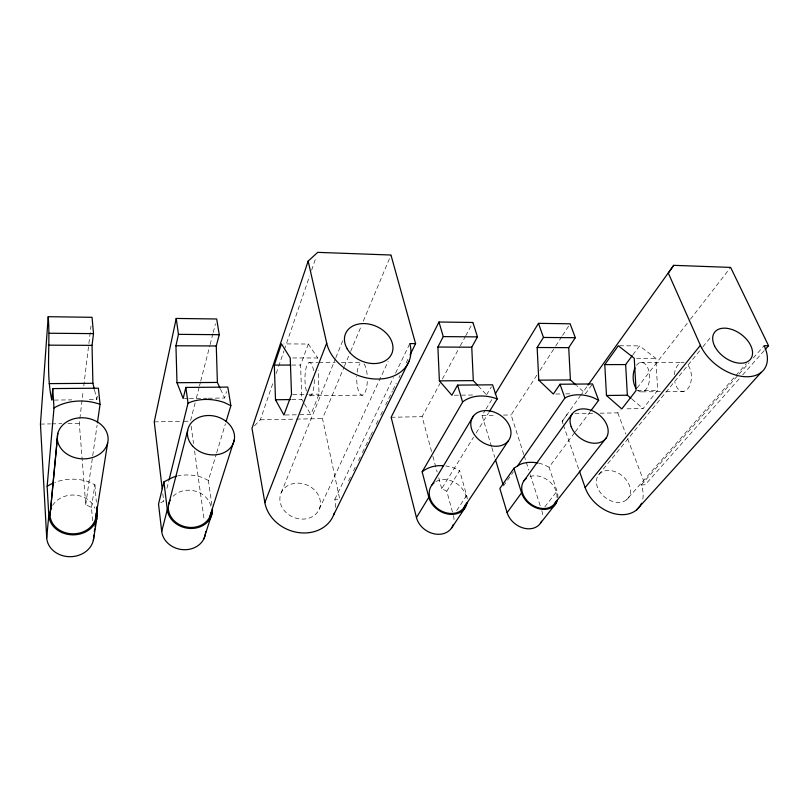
<?xml version="1.0" encoding="UTF-8"?>
<svg xmlns="http://www.w3.org/2000/svg" width="809" height="809" viewBox="0 0 809 809"><rect width="100%" height="100%" fill="white"/><g stroke="black" fill="none" stroke-linecap="round" stroke-linejoin="round"><path stroke-width="0.61" stroke-dasharray="4.04 3.03" d="M92.55 520.703L91.488 507.445L85.744 504.664L79.292 423.34L83.185 390.899M83.792 385.913L88.737 344.745M88.889 343.491L90.992 326.027M89.303 399.656L96.807 399.565L97.272 396.157M85.744 504.664L97.07 425.281M91.488 507.445L94.916 484.803L88.99 481.931A42.483 35.738 0.3 0 0 54.83 482.457M160.758 502.783L163.681 501.165L164.267 498.829M166.917 488.323L169.273 478.989M195.121 402.922L190.428 421.176L182.945 421.317M196.365 398.058L199.186 387.117M199.489 385.893L200.43 382.242M200.743 381.029L209.814 345.756M210.128 344.533L212.939 333.591M213.252 332.368L215.437 323.853M208.297 398.22L224.629 398.018L226.51 391.576M211.938 505.109L208.358 480.404L216.347 453.9M216.711 452.696L225.418 423.774M254.501 425.787L260.346 419.81L272.957 383.001M276.213 373.495L278.256 367.559M278.66 366.376L283.949 350.934M284.353 349.741L309.584 276.112M311.617 270.176L316.097 257.11M303.749 402.67L301.818 399.434L300.584 365.041L308.3 344.027L283.898 343.896M299.836 414.734L310.858 414.542L319.059 394.145L318.19 370.451M281.198 492.762L335.381 358.842M335.856 357.669L342.925 340.205M335.371 507.455A36.274 30.621 22.3 0 0 334.835 499.325L339.709 499.092L322.508 418.607L343.876 367.559M344.361 366.396L350.186 352.481M350.671 351.318L361.35 325.794M363.292 321.153L390.969 255.027M319.272 509.104A20.721 17.495 22.3 0 0 296.468 483.165A20.721 17.495 22.3 0 0 284.717 511.096A20.721 17.495 22.3 0 0 319.272 509.104L388.138 361.461M334.835 499.325L393.386 377.692M395.581 373.141L409.809 343.592M348.568 480.94L350.782 476.4M353.553 470.727L355.212 467.319M358.539 460.513L360.197 457.105M362.412 452.565L365.183 446.892M365.739 445.759L370.168 436.678M370.714 435.545L372.929 431.005M376.256 424.199L378.47 419.659M380.685 415.118L383.456 409.445M385.671 404.904L392.314 391.283M392.871 390.15L396.188 383.345M398.958 377.672L400.061 375.396M406.158 362.917L408.373 358.377M431.571 451.483L422.096 416.665L440.035 383.415M442.422 378.986L459.765 346.849M460.361 345.746L465.145 336.878M465.751 335.765L472.921 322.467M486.533 394.843L491.366 386.813M491.488 446.528L482.063 415.502L485.339 410.143M485.997 409.071L493.217 397.29M452.474 512.077L446.78 491.164L441.704 488.697L473.508 437.244M476.147 432.987L488.646 412.762M446.78 491.164L459.643 470.656L454.425 468.118A36.152 28.982 32.9 0 0 445.698 465.954M523.777 454.456L511.116 414.936L537.186 374.658M539.937 370.421L555.025 347.112M555.712 346.05L561.891 336.514M562.579 335.452L570.123 323.792M456.731 510.54L466.651 495.462L459.643 470.656M562.973 423.825L562.144 421.459L567.463 413.834M503.461 485.926L513.381 471.839M562.144 421.459L579.911 396.42M580.447 395.884L587.243 386.186M591.824 384.942L585.574 393.639L576.645 385.58M557.856 497.788A20.134 15.401 36.8 0 0 557.007 491.154L549.058 467.197L574.592 432.734M575.351 431.723L590.368 411.447M632.941 354.747L639.514 345.888L655.826 358.296L657.677 390.342L643.064 408.555L624.305 408.889M544.851 506.828L557.007 491.154M600.157 413.197L617.773 412.853L620.088 409.87M637.098 387.956L689.662 320.212M690.431 319.211L730.628 267.405M598.882 474.559L702.172 347.708M702.96 346.737L710.909 336.979M626.581 499.78A18.85 13.804 38.8 0 0 616.276 472.143A18.85 13.804 38.8 0 0 597.477 487.321A18.85 13.804 38.8 0 0 626.581 499.78L746.373 363.666M642.811 499.082A32.987 24.159 38.8 0 0 641.244 484.975L738.202 375.073M739.042 374.122L749.073 362.756M753.25 358.023L764.121 345.706M641.244 484.975L645.167 484.783L739.375 378.612M742.702 374.86L764.384 350.428M40.45 424.098L50.471 423.896M51.725 423.876L61.747 423.683M68.017 423.552L79.292 423.34M154.246 421.883L181.691 421.347M260.346 419.81L295.154 419.133M296.397 419.113L322.508 418.607M391.141 417.272L422.096 416.665M482.063 415.502L495.957 415.229M503.532 415.078L511.116 414.936M575.007 413.692L592.613 413.348M285.142 414.997L298.612 414.754M291.786 399.565L301.818 399.434M292.767 394.438L307.794 394.266M309.048 394.256L319.059 394.145M637.27 390.575L657.677 390.342M310.181 395.753L362.594 395.136M642.113 391.859L660.973 391.637M665.999 391.576L683.595 391.374M54.294 400.081L71.799 399.868M184.432 398.503L188.204 398.463M189.458 398.443L207.043 398.23M454.365 395.227L475.399 394.974M555.823 394.003L560.779 393.943M565.734 393.882L571.933 393.801M291.827 365.051L300.584 365.041M308.977 362.695L317.704 362.695M318.948 362.695L335.148 362.685M341.378 362.675L360.066 362.665M640.455 362.483L681.886 362.462M292.737 357.952L317.735 357.983L317.826 360.47M636.643 358.276L655.826 358.296M619.563 345.777L639.514 345.888M208.358 480.404L202.655 477.634A39.853 34.099 11.3 0 0 177.646 475.985M549.058 467.197L544.012 464.73A35.232 26.95 36.8 0 0 539.249 463.294M631.971 399.14L643.064 408.555M478.271 385.954L485.703 393.953M308.3 344.027L317.735 357.983M304.396 403.752L310.858 414.542M220.493 389.109L224.629 398.018M617.773 412.853L625.853 434.079M627.653 438.802L645.167 484.783M563.377 425.008L578.577 468.704M524.161 455.649L528.762 470.029M530.299 474.812L540.655 507.152M491.852 447.721L494.754 457.277M432.876 456.276L437.123 471.89M438.761 477.886L441.704 488.697M94.582 390.272L96.807 399.565M191.116 426.131L193.533 443.504M194.575 450.937L204.252 520.399M162.791 493.733L163.681 501.165M94.916 484.803L96.332 502.005M453.424 515.566A20.083 16.372 33.2 0 1 453.849 522.331M466.651 495.462A20.65 16.554 32.9 0 1 467.268 498.941M435.829 481.618A19.618 15.725 32.9 0 1 455.609 482.862A19.618 15.725 32.9 0 1 466.338 499.901M688.226 365.537A14.532 8.596 -89.8 0 1 687.883 388.654A14.532 8.596 -89.8 0 1 674.797 382.03M674.362 374.628A14.532 8.596 -89.8 0 1 684.131 362.523M636.501 365.274A14.764 8.221 -89.9 0 1 647.099 366.528A14.764 8.221 -89.9 0 1 648.171 385.488A14.764 8.221 -89.9 0 1 637.927 390.565M541.808 510.742A19.598 15.25 37.2 0 1 542.617 515.141M530.016 476.501A19.123 14.623 36.8 0 1 548.512 480.738A19.123 14.623 36.8 0 1 556.936 497.505M367.286 381.535A16.322 5.319 89.6 0 1 361.279 394.984A16.322 5.319 89.6 0 1 356.759 376.306M357.123 372.271A16.322 5.319 89.6 0 1 359.985 363.696M364.05 363.919A16.322 5.319 89.6 0 1 367.256 376.145M306.429 391A16.615 4.692 89.5 0 1 306.722 365.921A16.615 4.692 89.5 0 1 313.7 371.24M314.337 379.714A16.615 4.692 89.5 0 1 308.957 395.561M52.575 505.463A23.056 19.396 0.3 0 1 74.772 495.078A23.056 19.396 0.3 0 1 94.875 508.194M173.126 496.241A21.631 18.506 11.3 0 1 195.748 491.265A21.631 18.506 11.3 0 1 211.179 507.637"/><path stroke-width="1.21" d="M94.299 389.119L92.914 383.304L92.044 345.362L93.5 333.621L92.044 317.3L48.216 316.703L40.45 424.098L46.71 537.732A23.542 20.023 -1.2 0 0 71.576 556.653A23.542 20.023 -1.2 0 0 93.713 535.174M97.414 422.814L100.053 404.338L98.374 388.189L52.757 388.583L51.796 400.111C45.739 372.646 50.482 344.442 48.216 316.703M46.71 537.732L48.793 515.373L47.144 486.371L53.991 407.989L52.757 388.583M50.016 515.313L57.287 438.7M50.522 510.236L57.823 433.331M95.695 518.144L107.688 442.786A25.463 20.528 4.4 0 0 74.256 418.708A25.463 20.528 4.4 0 0 66.126 453.465A25.463 20.528 4.4 0 0 107.688 442.786M94.299 531.483L94.693 529.025M95.088 526.568L95.482 524.111M95.877 521.663L96.271 519.206M96.655 516.749L97.252 513.058L96.746 506.919M93.328 540.361L96.868 518.347M219.977 387.996L217.388 382.435L216.276 345.969L219.249 334.693L216.691 318.989L176.231 318.443L154.246 421.883L162.204 488.778M226.136 421.368L230.858 405.703L227.814 387.086L185.848 387.44L183.178 398.524L176.989 382.718L175.947 345.767L178.445 334.35L176.231 318.443M205.617 531.584A22.096 19.163 10.2 0 1 184.634 549.726A22.096 19.163 10.2 0 1 161.709 531.462L158.534 504.108L163.934 481.851L172.873 477.33A39.853 34.099 11.3 0 1 176.423 476.268M169.273 478.989L188.032 403.145L185.848 387.44M161.709 531.462L167.281 509.721L163.934 481.851M168.575 504.796L187.658 430.418M209.673 517.052L234.377 439.53M203.888 538.834L212.261 512.663M410.032 354.969L415.573 343.623L390.969 255.027L317.725 252.357L308.178 261.074L251.993 428.355L264.856 502.601A36.274 30.621 22.3 0 0 298.106 532.524A36.274 30.621 22.3 0 0 334.289 513.078M274.302 365.081L281.451 343.876L290.239 357.952L291.513 394.448L283.919 415.027L275.495 399.767L274.302 365.081L290.573 365.061M264.856 502.601L326.694 343.097L308.178 261.074M333.52 515.222L409.121 361.016M477.441 385.074L473.305 380.634L471.758 347.192L477.472 336.888L472.921 322.467L438.963 322.012L391.141 417.272L416.463 517.578A20.083 16.372 33.2 0 0 434.666 533.94A20.083 16.372 33.2 0 0 453.353 524.454M489.303 411.7L497.201 398.928L492.58 384.811L457.591 385.114L451.887 395.257L439.388 380.867L437.891 347.031L443.271 336.595L438.963 322.012M467.147 502.338A20.65 16.554 32.9 0 1 448.864 514.211A20.65 16.554 32.9 0 1 428.81 497.262L422.156 471.859L462.799 401.8A39.499 29.872 32.1 0 1 497.201 398.928M431.915 485.006L473.467 415.998M416.463 517.578L428.81 497.262M495.179 394.074L538.47 323.357L570.123 323.792L575.31 337.717L568.717 347.658L570.406 379.947L575.755 384.781M591.126 410.436L598.64 400.303L592.542 383.951L560.02 384.235L553.346 394.034L538.784 380.169L537.146 347.506L543.456 337.444L538.47 323.357M463.86 507.759L508.548 440.561A21.438 16.21 32.1 0 0 490.375 411.033A21.438 16.21 32.1 0 0 473.75 433.705A21.438 16.21 32.1 0 0 508.548 440.561M451.422 528.277L464.7 508.355M673.695 265.332L668.315 273.108L700.402 345.322A39.267 24.826 36.3 0 0 746.717 376.751A39.267 24.826 36.3 0 0 764.121 345.706L768.55 345.726L730.628 267.405L673.695 265.332L587.971 385.155M541.545 521.249A19.598 15.25 37.2 0 1 523.949 528.196A19.598 15.25 37.2 0 1 507.122 512.633L499.841 488.494L514.079 468.098L520.207 464.356A35.232 26.95 36.8 0 1 538.056 463.031M517.639 465.802L564.894 397.998L567.675 396.643A38.387 27.617 35.6 0 1 593.159 397.613L598.64 400.303M604.788 364.606L618.309 345.767L634.246 358.276L636.066 390.585L621.808 408.929L606.467 395.49L604.788 364.606L625.65 364.576L632.213 355.727M523.797 481.011L572.084 414.066M507.122 512.633L521.562 492.843L513.897 468.31M555.065 503.016L606.346 437.76M540.594 523.019L555.884 503.602M641.547 503.249A32.987 24.159 38.8 0 1 613.333 513.422A32.987 24.159 38.8 0 1 585.15 487.594L700.402 345.322M765.213 349.488L768.55 345.726M636.481 509.983L761.148 372.423M422.156 471.859L422.369 471.637A36.152 28.982 32.9 0 1 443.211 465.711M47.144 486.371L47.468 486.108A42.483 35.738 0.3 0 1 53.728 482.902M53.991 407.989L54.345 407.726A46.912 37.831 4.4 0 1 100.053 404.338M188.032 403.145L192.026 401.577A43.888 35.778 14 0 1 224.589 402.639L230.858 405.703M275.495 399.767L290.532 399.575M606.467 395.49L627.349 395.227L631.05 398.362M49.157 383.618L92.914 383.304M176.989 382.718L217.388 382.435M439.388 380.867L473.305 380.634M538.784 380.169L570.406 379.947M48.368 345.16L92.044 345.362M175.947 345.767L216.276 345.969M437.891 347.031L471.758 347.192M537.146 347.506L568.717 347.658M415.573 343.623L409.809 343.592A44.09 32.947 23.8 0 1 377.176 379.067A44.09 32.947 23.8 0 1 326.694 343.097M49.258 333.247L93.5 333.621M178.445 334.35L219.249 334.693M443.271 336.595L477.472 336.888M543.456 337.444L575.31 337.717M560.02 384.235L564.894 397.998M579.396 471.06L585.15 487.594M495.482 459.664L503.097 484.733M457.591 385.114L462.586 402.043M625.65 364.576L627.349 395.227M465.711 504.078A19.618 15.725 32.9 0 1 438.872 509.478A19.618 15.725 32.9 0 1 434.099 482.791M636.127 388.522A14.764 8.221 -89.9 0 1 634.964 367.933M557.502 499.871A20.134 15.401 36.8 0 1 540.129 509.023A20.134 15.401 36.8 0 1 521.562 492.843M555.975 501.327A19.123 14.623 36.8 0 1 530.168 503.542A19.123 14.623 36.8 0 1 526.477 478.291M97.252 513.058A24.27 20.417 0.3 0 1 74.458 534.82A24.27 20.417 0.3 0 1 48.793 515.373M96.059 513.118A23.056 19.396 0.3 0 1 70.171 533.657A23.056 19.396 0.3 0 1 51.159 508.274M212.403 508.598A22.773 19.477 11.3 0 1 191.824 528.469A22.773 19.477 11.3 0 1 167.281 509.721M211.149 512.461A21.631 18.506 11.3 0 1 183.916 526.416A21.631 18.506 11.3 0 1 170.183 500.215M714.499 345.787A22.44 14.178 36.3 0 0 748.871 360.834A22.44 14.178 36.3 0 0 734.461 330.466A22.44 14.178 36.3 0 0 714.499 345.787M571.184 426.677A20.832 14.987 35.6 0 0 603.645 440.632A20.832 14.987 35.6 0 0 592.532 410.871A20.832 14.987 35.6 0 0 571.184 426.677M347.223 348.891A25.19 18.819 23.8 0 0 389.22 357.618A25.19 18.819 23.8 0 0 369.683 324.227A25.19 18.819 23.8 0 0 347.223 348.891M192.38 445.769A23.815 19.416 14.1 0 0 232.83 444.343A23.815 19.416 14.1 0 0 207.711 415.523A23.815 19.416 14.1 0 0 192.38 445.769"/></g></svg>
